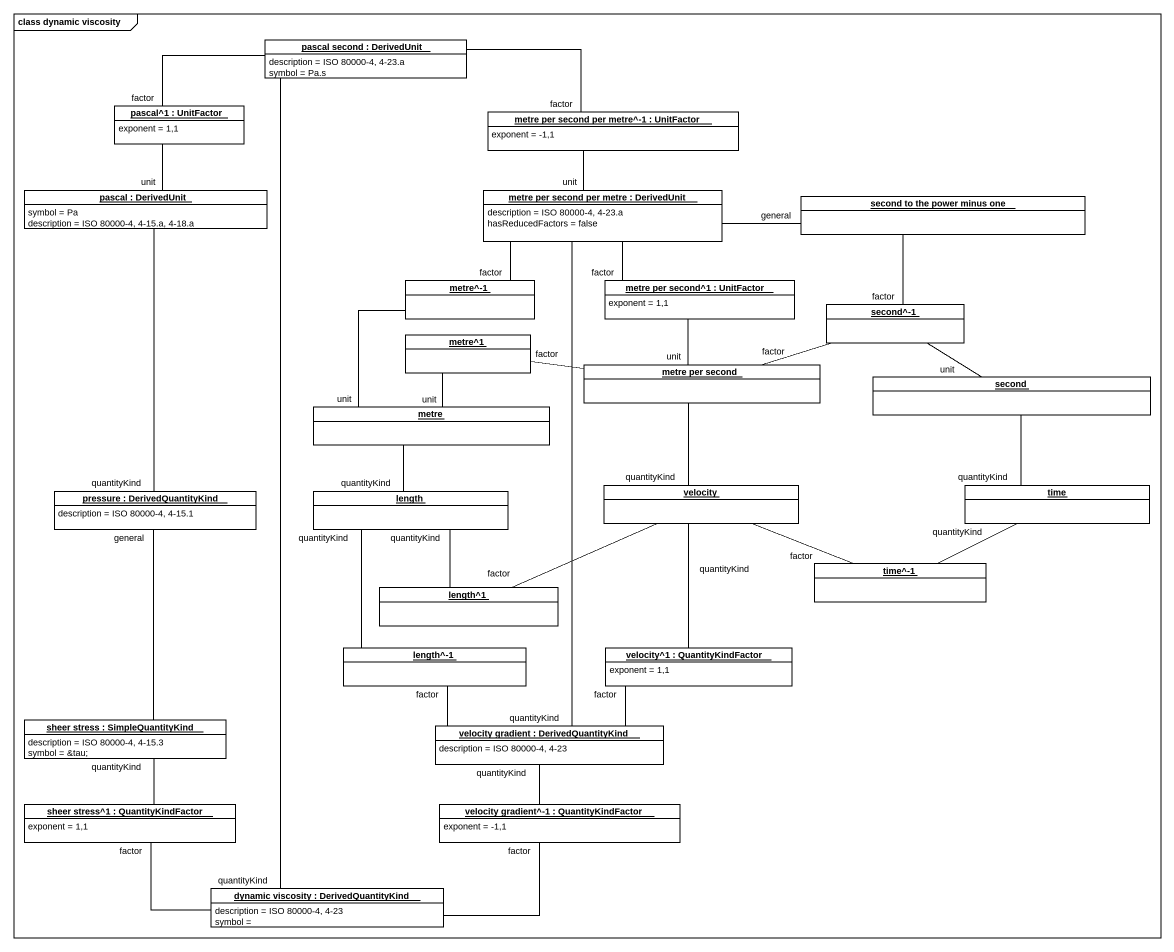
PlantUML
@startuml
mainframe class dynamic viscosity
hide circle
hide empty members
object "pascal second : DerivedUnit" as pascal_second #FFFFFF {
  description = ISO 80000-4, 4-23.a
  symbol = Pa.s
}
object "pascal^1 : UnitFactor" as pascal_1 #FFFFFF {
  exponent = 1,1
}
object "metre per second per metre^-1 : UnitFactor" as metre_per_second_per_metre_1 #FFFFFF {
  exponent = -1,1
}
object "pascal : DerivedUnit" as pascal #FFFFFF {
  symbol = Pa
  description = ISO 80000-4, 4-15.a, 4-18.a
}
object "metre per second per metre : DerivedUnit" as metre_per_second_per_metre #FFFFFF {
  description = ISO 80000-4, 4-23.a
  hasReducedFactors = false
}
object "second to the power minus one" as second_to_the_power_minus #FFFFFF
object "metre^-1" as metre_1 #FFFFFF
object "metre per second^1 : UnitFactor" as metre_per_second_1 #FFFFFF {
  exponent = 1,1
}
object "metre^1" as metre_1_2 #FFFFFF
object "second^-1" as second_1 #FFFFFF
object "metre per second" as metre_per_second #FFFFFF
object second #FFFFFF
object metre #FFFFFF
object "pressure : DerivedQuantityKind" as pressure #FFFFFF {
  description = ISO 80000-4, 4-15.1
}
object length #FFFFFF
object velocity #FFFFFF
object time #FFFFFF
object "time^-1" as time_1 #FFFFFF
object "length^1" as length_1 #FFFFFF
object "length^-1" as length_1_2 #FFFFFF
object "velocity^1 : QuantityKindFactor" as velocity_1 #FFFFFF {
  exponent = 1,1
}
object "sheer stress : SimpleQuantityKind" as sheer_stress #FFFFFF {
  description = ISO 80000-4, 4-15.3
  symbol = &tau;
}
object "velocity gradient : DerivedQuantityKind" as velocity_gradient #FFFFFF {
  description = ISO 80000-4, 4-23
}
object "sheer stress^1 : QuantityKindFactor" as sheer_stress_1 #FFFFFF {
  exponent = 1,1
}
object "velocity gradient^-1 : QuantityKindFactor" as velocity_gradient_1 #FFFFFF {
  exponent = -1,1
}
object "dynamic viscosity : DerivedQuantityKind" as dynamic_viscosity #FFFFFF {
  description = ISO 80000-4, 4-23
  symbol =
}
pascal_second -- dynamic_viscosity : quantityKind
pascal_1 -right- pascal_second : factor
metre_per_second_per_metre_1 -left- pascal_second : factor
pascal -up- pascal_1 : unit
pascal -- pressure : quantityKind
metre_per_second_per_metre -up- metre_per_second_per_metre_1 : unit
metre_per_second_per_metre -- velocity_gradient : quantityKind
second_to_the_power_minus -left- metre_per_second_per_metre : general
metre_1 -up- metre_per_second_per_metre : factor
metre_per_second_1 -up- metre_per_second_per_metre : factor
metre_1_2 -right- metre_per_second : factor
second_1 -up- second_to_the_power_minus : factor
second_1 -left- metre_per_second : factor
metre_per_second -up- metre_per_second_1 : unit
metre_per_second -- velocity : quantityKind
second -up- second_1 : unit
second -- time : quantityKind
metre -up- metre_1 : unit
metre -up- metre_1_2 : unit
metre -- length : quantityKind
length -- length_1 : quantityKind
length -- length_1_2 : quantityKind
velocity -- velocity_1 : quantityKind
time -left- time_1 : quantityKind
time_1 -left- velocity : factor
length_1 -right- velocity : factor
length_1_2 -- velocity_gradient : factor
velocity_1 -left- velocity_gradient : factor
sheer_stress -up- pressure : general
sheer_stress -- sheer_stress_1 : quantityKind
velocity_gradient -- velocity_gradient_1 : quantityKind
sheer_stress_1 -right- dynamic_viscosity : factor
velocity_gradient_1 -left- dynamic_viscosity : factor
@enduml
